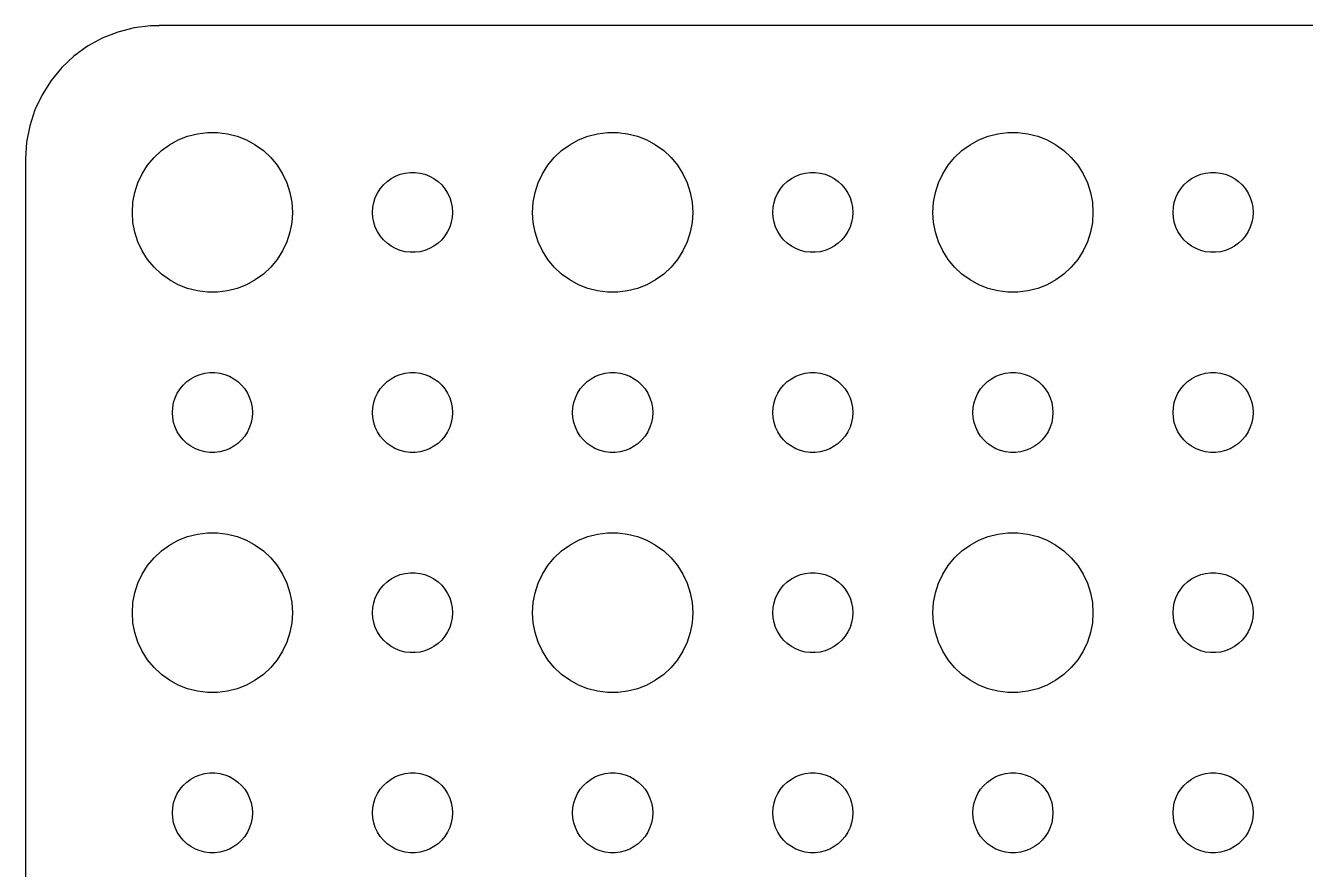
# Model space of a CAD drawing. Extents: x -52 to 52, y -59 to 59.
# Drawn here: x -52 to -4.04, y 27.88 to 59.5 of the extents above; entities that cross this region are included whole.
import ezdxf

# ---------------------------------------------------------------- set-up
doc = ezdxf.new("R2010")
doc.units = 0
doc.layers.get('0').update_dxf_attribs({"linetype": 'CONTINUOUS'})

msp = doc.modelspace()

# ---------------------------------------------------------------- linework, layer by layer
msp.add_lwpolyline([(47, 59.497), (-47, 59.497), (-47, 59.4901), (-47.314, 59.4901), (-47.9369, 59.4114), (-48.5451, 59.2553), (-49.1289, 59.0241), (-49.6791, 58.7216), (-50.1871, 58.3526), (-50.6448, 57.9227), (-51.0451, 57.4389), (-51.3815, 56.9088), (-51.6489, 56.3406), (-51.8429, 55.7434), (-51.9606, 55.1267), (-52, 54.5), (-52, -54.5)])
for points in [[(-45.1884, 49.5059), (-45.5621, 49.5531), (-45.9271, 49.6468), (-46.2773, 49.7855), (-46.6075, 49.967), (-46.9123, 50.1885), (-47.1869, 50.4464), (-47.4271, 50.7366), (-47.6289, 51.0547), (-47.7893, 51.3956), (-47.9057, 51.7539), (-47.9763, 52.124), (-48, 52.5), (-47.9763, 52.876), (-47.9057, 53.2461), (-47.7893, 53.6044), (-47.6289, 53.9453), (-47.4271, 54.2634), (-47.1869, 54.5536), (-46.9123, 54.8115), (-46.6075, 55.033), (-46.2773, 55.2145), (-45.9271, 55.3532), (-45.5621, 55.4469), (-45.1884, 55.4941), (-44.8116, 55.4941), (-44.4379, 55.4469), (-44.0729, 55.3532), (-43.7227, 55.2145), (-43.3925, 55.033), (-43.0877, 54.8115), (-42.8131, 54.5536), (-42.5729, 54.2634), (-42.3711, 53.9453), (-42.2107, 53.6044), (-42.0943, 53.2461), (-42.0237, 52.876), (-42, 52.5), (-42.0237, 52.124), (-42.0943, 51.7539), (-42.2107, 51.3956), (-42.3711, 51.0547), (-42.5729, 50.7366), (-42.8131, 50.4464), (-43.0877, 50.1885), (-43.3925, 49.967), (-43.7227, 49.7855), (-44.0729, 49.6468), (-44.4379, 49.5531), (-44.8116, 49.5059)], [(-30.1884, 49.5059), (-30.5621, 49.5531), (-30.9271, 49.6468), (-31.2773, 49.7855), (-31.6075, 49.967), (-31.9123, 50.1885), (-32.1869, 50.4464), (-32.4271, 50.7366), (-32.6289, 51.0547), (-32.7893, 51.3956), (-32.9057, 51.7539), (-32.9763, 52.124), (-33, 52.5), (-32.9763, 52.876), (-32.9057, 53.2461), (-32.7893, 53.6044), (-32.6289, 53.9453), (-32.4271, 54.2634), (-32.1869, 54.5536), (-31.9123, 54.8115), (-31.6075, 55.033), (-31.2773, 55.2145), (-30.9271, 55.3532), (-30.5621, 55.4469), (-30.1884, 55.4941), (-29.8116, 55.4941), (-29.4379, 55.4469), (-29.0729, 55.3532), (-28.7227, 55.2145), (-28.3925, 55.033), (-28.0877, 54.8115), (-27.8131, 54.5536), (-27.5729, 54.2634), (-27.3711, 53.9453), (-27.2107, 53.6044), (-27.0943, 53.2461), (-27.0237, 52.876), (-27, 52.5), (-27.0237, 52.124), (-27.0943, 51.7539), (-27.2107, 51.3956), (-27.3711, 51.0547), (-27.5729, 50.7366), (-27.8131, 50.4464), (-28.0877, 50.1885), (-28.3925, 49.967), (-28.7227, 49.7855), (-29.0729, 49.6468), (-29.4379, 49.5531), (-29.8116, 49.5059)], [(-15.1884, 49.5059), (-15.5621, 49.5531), (-15.9271, 49.6468), (-16.2773, 49.7855), (-16.6075, 49.967), (-16.9123, 50.1885), (-17.1869, 50.4464), (-17.4271, 50.7366), (-17.6289, 51.0547), (-17.7893, 51.3956), (-17.9057, 51.7539), (-17.9763, 52.124), (-18, 52.5), (-17.9763, 52.876), (-17.9057, 53.2461), (-17.7893, 53.6044), (-17.6289, 53.9453), (-17.4271, 54.2634), (-17.1869, 54.5536), (-16.9123, 54.8115), (-16.6075, 55.033), (-16.2773, 55.2145), (-15.9271, 55.3532), (-15.5621, 55.4469), (-15.1884, 55.4941), (-14.8116, 55.4941), (-14.4379, 55.4469), (-14.0729, 55.3532), (-13.7227, 55.2145), (-13.3925, 55.033), (-13.0877, 54.8115), (-12.8131, 54.5536), (-12.5729, 54.2634), (-12.3711, 53.9453), (-12.2107, 53.6044), (-12.0943, 53.2461), (-12.0237, 52.876), (-12, 52.5), (-12.0237, 52.124), (-12.0943, 51.7539), (-12.2107, 51.3956), (-12.3711, 51.0547), (-12.5729, 50.7366), (-12.8131, 50.4464), (-13.0877, 50.1885), (-13.3925, 49.967), (-13.7227, 49.7855), (-14.0729, 49.6468), (-14.4379, 49.5531), (-14.8116, 49.5059)], [(-37.5942, 51.003), (-37.7811, 51.0266), (-37.9635, 51.0734), (-38.1387, 51.1428), (-38.3037, 51.2335), (-38.4561, 51.3442), (-38.5935, 51.4732), (-38.7135, 51.6183), (-38.8145, 51.7774), (-38.8947, 51.9478), (-38.9529, 52.127), (-38.9882, 52.312), (-39, 52.5), (-38.9882, 52.688), (-38.9529, 52.873), (-38.8947, 53.0522), (-38.8145, 53.2226), (-38.7135, 53.3817), (-38.5935, 53.5268), (-38.4561, 53.6558), (-38.3037, 53.7665), (-38.1387, 53.8572), (-37.9635, 53.9266), (-37.7811, 53.9734), (-37.5942, 53.997), (-37.4058, 53.997), (-37.2189, 53.9734), (-37.0365, 53.9266), (-36.8613, 53.8572), (-36.6963, 53.7665), (-36.5439, 53.6558), (-36.4065, 53.5268), (-36.2865, 53.3817), (-36.1855, 53.2226), (-36.1053, 53.0522), (-36.0471, 52.873), (-36.0118, 52.688), (-36, 52.5), (-36.0118, 52.312), (-36.0471, 52.127), (-36.1053, 51.9478), (-36.1855, 51.7774), (-36.2865, 51.6183), (-36.4065, 51.4732), (-36.5439, 51.3442), (-36.6963, 51.2335), (-36.8613, 51.1428), (-37.0365, 51.0734), (-37.2189, 51.0266), (-37.4058, 51.003)], [(-22.5942, 51.003), (-22.7811, 51.0266), (-22.9635, 51.0734), (-23.1387, 51.1428), (-23.3037, 51.2335), (-23.4561, 51.3442), (-23.5935, 51.4732), (-23.7135, 51.6183), (-23.8145, 51.7774), (-23.8947, 51.9478), (-23.9529, 52.127), (-23.9882, 52.312), (-24, 52.5), (-23.9882, 52.688), (-23.9529, 52.873), (-23.8947, 53.0522), (-23.8145, 53.2226), (-23.7135, 53.3817), (-23.5935, 53.5268), (-23.4561, 53.6558), (-23.3037, 53.7665), (-23.1387, 53.8572), (-22.9635, 53.9266), (-22.7811, 53.9734), (-22.5942, 53.997), (-22.4058, 53.997), (-22.2189, 53.9734), (-22.0365, 53.9266), (-21.8613, 53.8572), (-21.6963, 53.7665), (-21.5439, 53.6558), (-21.4065, 53.5268), (-21.2865, 53.3817), (-21.1855, 53.2226), (-21.1053, 53.0522), (-21.0471, 52.873), (-21.0118, 52.688), (-21, 52.5), (-21.0118, 52.312), (-21.0471, 52.127), (-21.1053, 51.9478), (-21.1855, 51.7774), (-21.2865, 51.6183), (-21.4065, 51.4732), (-21.5439, 51.3442), (-21.6963, 51.2335), (-21.8613, 51.1428), (-22.0365, 51.0734), (-22.2189, 51.0266), (-22.4058, 51.003)], [(-7.59419, 51.003), (-7.78107, 51.0266), (-7.96353, 51.0734), (-8.13867, 51.1428), (-8.30374, 51.2335), (-8.45614, 51.3442), (-8.59345, 51.4732), (-8.71353, 51.6183), (-8.81446, 51.7774), (-8.89466, 51.9478), (-8.95287, 52.127), (-8.98817, 52.312), (-9, 52.5), (-8.98817, 52.688), (-8.95287, 52.873), (-8.89466, 53.0522), (-8.81446, 53.2226), (-8.71353, 53.3817), (-8.59345, 53.5268), (-8.45614, 53.6558), (-8.30374, 53.7665), (-8.13867, 53.8572), (-7.96353, 53.9266), (-7.78107, 53.9734), (-7.59419, 53.997), (-7.40581, 53.997), (-7.21893, 53.9734), (-7.03647, 53.9266), (-6.86133, 53.8572), (-6.69626, 53.7665), (-6.54386, 53.6558), (-6.40655, 53.5268), (-6.28647, 53.3817), (-6.18554, 53.2226), (-6.10534, 53.0522), (-6.04713, 52.873), (-6.01183, 52.688), (-6, 52.5), (-6.01183, 52.312), (-6.04713, 52.127), (-6.10534, 51.9478), (-6.18554, 51.7774), (-6.28647, 51.6183), (-6.40655, 51.4732), (-6.54386, 51.3442), (-6.69626, 51.2335), (-6.86133, 51.1428), (-7.03647, 51.0734), (-7.21893, 51.0266), (-7.40581, 51.003)], [(-45.0942, 43.503), (-45.2811, 43.5266), (-45.4635, 43.5734), (-45.6387, 43.6428), (-45.8037, 43.7335), (-45.9561, 43.8442), (-46.0935, 43.9732), (-46.2135, 44.1183), (-46.3145, 44.2774), (-46.3947, 44.4478), (-46.4529, 44.627), (-46.4882, 44.812), (-46.5, 45), (-46.4882, 45.188), (-46.4529, 45.373), (-46.3947, 45.5522), (-46.3145, 45.7226), (-46.2135, 45.8817), (-46.0935, 46.0268), (-45.9561, 46.1558), (-45.8037, 46.2665), (-45.6387, 46.3572), (-45.4635, 46.4266), (-45.2811, 46.4734), (-45.0942, 46.497), (-44.9058, 46.497), (-44.7189, 46.4734), (-44.5365, 46.4266), (-44.3613, 46.3572), (-44.1963, 46.2665), (-44.0439, 46.1558), (-43.9065, 46.0268), (-43.7865, 45.8817), (-43.6855, 45.7226), (-43.6053, 45.5522), (-43.5471, 45.373), (-43.5118, 45.188), (-43.5, 45), (-43.5118, 44.812), (-43.5471, 44.627), (-43.6053, 44.4478), (-43.6855, 44.2774), (-43.7865, 44.1183), (-43.9065, 43.9732), (-44.0439, 43.8442), (-44.1963, 43.7335), (-44.3613, 43.6428), (-44.5365, 43.5734), (-44.7189, 43.5266), (-44.9058, 43.503)], [(-37.5942, 43.503), (-37.7811, 43.5266), (-37.9635, 43.5734), (-38.1387, 43.6428), (-38.3037, 43.7335), (-38.4561, 43.8442), (-38.5935, 43.9732), (-38.7135, 44.1183), (-38.8145, 44.2774), (-38.8947, 44.4478), (-38.9529, 44.627), (-38.9882, 44.812), (-39, 45), (-38.9882, 45.188), (-38.9529, 45.373), (-38.8947, 45.5522), (-38.8145, 45.7226), (-38.7135, 45.8817), (-38.5935, 46.0268), (-38.4561, 46.1558), (-38.3037, 46.2665), (-38.1387, 46.3572), (-37.9635, 46.4266), (-37.7811, 46.4734), (-37.5942, 46.497), (-37.4058, 46.497), (-37.2189, 46.4734), (-37.0365, 46.4266), (-36.8613, 46.3572), (-36.6963, 46.2665), (-36.5439, 46.1558), (-36.4065, 46.0268), (-36.2865, 45.8817), (-36.1855, 45.7226), (-36.1053, 45.5522), (-36.0471, 45.373), (-36.0118, 45.188), (-36, 45), (-36.0118, 44.812), (-36.0471, 44.627), (-36.1053, 44.4478), (-36.1855, 44.2774), (-36.2865, 44.1183), (-36.4065, 43.9732), (-36.5439, 43.8442), (-36.6963, 43.7335), (-36.8613, 43.6428), (-37.0365, 43.5734), (-37.2189, 43.5266), (-37.4058, 43.503)], [(-30.0942, 43.503), (-30.2811, 43.5266), (-30.4635, 43.5734), (-30.6387, 43.6428), (-30.8037, 43.7335), (-30.9561, 43.8442), (-31.0935, 43.9732), (-31.2135, 44.1183), (-31.3145, 44.2774), (-31.3947, 44.4478), (-31.4529, 44.627), (-31.4882, 44.812), (-31.5, 45), (-31.4882, 45.188), (-31.4529, 45.373), (-31.3947, 45.5522), (-31.3145, 45.7226), (-31.2135, 45.8817), (-31.0935, 46.0268), (-30.9561, 46.1558), (-30.8037, 46.2665), (-30.6387, 46.3572), (-30.4635, 46.4266), (-30.2811, 46.4734), (-30.0942, 46.497), (-29.9058, 46.497), (-29.7189, 46.4734), (-29.5365, 46.4266), (-29.3613, 46.3572), (-29.1963, 46.2665), (-29.0439, 46.1558), (-28.9065, 46.0268), (-28.7865, 45.8817), (-28.6855, 45.7226), (-28.6053, 45.5522), (-28.5471, 45.373), (-28.5118, 45.188), (-28.5, 45), (-28.5118, 44.812), (-28.5471, 44.627), (-28.6053, 44.4478), (-28.6855, 44.2774), (-28.7865, 44.1183), (-28.9065, 43.9732), (-29.0439, 43.8442), (-29.1963, 43.7335), (-29.3613, 43.6428), (-29.5365, 43.5734), (-29.7189, 43.5266), (-29.9058, 43.503)], [(-22.5942, 43.503), (-22.7811, 43.5266), (-22.9635, 43.5734), (-23.1387, 43.6428), (-23.3037, 43.7335), (-23.4561, 43.8442), (-23.5935, 43.9732), (-23.7135, 44.1183), (-23.8145, 44.2774), (-23.8947, 44.4478), (-23.9529, 44.627), (-23.9882, 44.812), (-24, 45), (-23.9882, 45.188), (-23.9529, 45.373), (-23.8947, 45.5522), (-23.8145, 45.7226), (-23.7135, 45.8817), (-23.5935, 46.0268), (-23.4561, 46.1558), (-23.3037, 46.2665), (-23.1387, 46.3572), (-22.9635, 46.4266), (-22.7811, 46.4734), (-22.5942, 46.497), (-22.4058, 46.497), (-22.2189, 46.4734), (-22.0365, 46.4266), (-21.8613, 46.3572), (-21.6963, 46.2665), (-21.5439, 46.1558), (-21.4065, 46.0268), (-21.2865, 45.8817), (-21.1855, 45.7226), (-21.1053, 45.5522), (-21.0471, 45.373), (-21.0118, 45.188), (-21, 45), (-21.0118, 44.812), (-21.0471, 44.627), (-21.1053, 44.4478), (-21.1855, 44.2774), (-21.2865, 44.1183), (-21.4065, 43.9732), (-21.5439, 43.8442), (-21.6963, 43.7335), (-21.8613, 43.6428), (-22.0365, 43.5734), (-22.2189, 43.5266), (-22.4058, 43.503)], [(-15.0942, 43.503), (-15.2811, 43.5266), (-15.4635, 43.5734), (-15.6387, 43.6428), (-15.8037, 43.7335), (-15.9561, 43.8442), (-16.0935, 43.9732), (-16.2135, 44.1183), (-16.3145, 44.2774), (-16.3947, 44.4478), (-16.4529, 44.627), (-16.4882, 44.812), (-16.5, 45), (-16.4882, 45.188), (-16.4529, 45.373), (-16.3947, 45.5522), (-16.3145, 45.7226), (-16.2135, 45.8817), (-16.0935, 46.0268), (-15.9561, 46.1558), (-15.8037, 46.2665), (-15.6387, 46.3572), (-15.4635, 46.4266), (-15.2811, 46.4734), (-15.0942, 46.497), (-14.9058, 46.497), (-14.7189, 46.4734), (-14.5365, 46.4266), (-14.3613, 46.3572), (-14.1963, 46.2665), (-14.0439, 46.1558), (-13.9065, 46.0268), (-13.7865, 45.8817), (-13.6855, 45.7226), (-13.6053, 45.5522), (-13.5471, 45.373), (-13.5118, 45.188), (-13.5, 45), (-13.5118, 44.812), (-13.5471, 44.627), (-13.6053, 44.4478), (-13.6855, 44.2774), (-13.7865, 44.1183), (-13.9065, 43.9732), (-14.0439, 43.8442), (-14.1963, 43.7335), (-14.3613, 43.6428), (-14.5365, 43.5734), (-14.7189, 43.5266), (-14.9058, 43.503)], [(-7.59419, 43.503), (-7.78107, 43.5266), (-7.96353, 43.5734), (-8.13867, 43.6428), (-8.30374, 43.7335), (-8.45614, 43.8442), (-8.59345, 43.9732), (-8.71353, 44.1183), (-8.81446, 44.2774), (-8.89466, 44.4478), (-8.95287, 44.627), (-8.98817, 44.812), (-9, 45), (-8.98817, 45.188), (-8.95287, 45.373), (-8.89466, 45.5522), (-8.81446, 45.7226), (-8.71353, 45.8817), (-8.59345, 46.0268), (-8.45614, 46.1558), (-8.30374, 46.2665), (-8.13867, 46.3572), (-7.96353, 46.4266), (-7.78107, 46.4734), (-7.59419, 46.497), (-7.40581, 46.497), (-7.21893, 46.4734), (-7.03647, 46.4266), (-6.86133, 46.3572), (-6.69626, 46.2665), (-6.54386, 46.1558), (-6.40655, 46.0268), (-6.28647, 45.8817), (-6.18554, 45.7226), (-6.10534, 45.5522), (-6.04713, 45.373), (-6.01183, 45.188), (-6, 45), (-6.01183, 44.812), (-6.04713, 44.627), (-6.10534, 44.4478), (-6.18554, 44.2774), (-6.28647, 44.1183), (-6.40655, 43.9732), (-6.54386, 43.8442), (-6.69626, 43.7335), (-6.86133, 43.6428), (-7.03647, 43.5734), (-7.21893, 43.5266), (-7.40581, 43.503)], [(-45.1884, 34.5059), (-45.5621, 34.5531), (-45.9271, 34.6468), (-46.2773, 34.7855), (-46.6075, 34.967), (-46.9123, 35.1885), (-47.1869, 35.4464), (-47.4271, 35.7366), (-47.6289, 36.0547), (-47.7893, 36.3956), (-47.9057, 36.7539), (-47.9763, 37.124), (-48, 37.5), (-47.9763, 37.876), (-47.9057, 38.2461), (-47.7893, 38.6044), (-47.6289, 38.9453), (-47.4271, 39.2634), (-47.1869, 39.5536), (-46.9123, 39.8115), (-46.6075, 40.033), (-46.2773, 40.2145), (-45.9271, 40.3532), (-45.5621, 40.4469), (-45.1884, 40.4941), (-44.8116, 40.4941), (-44.4379, 40.4469), (-44.0729, 40.3532), (-43.7227, 40.2145), (-43.3925, 40.033), (-43.0877, 39.8115), (-42.8131, 39.5536), (-42.5729, 39.2634), (-42.3711, 38.9453), (-42.2107, 38.6044), (-42.0943, 38.2461), (-42.0237, 37.876), (-42, 37.5), (-42.0237, 37.124), (-42.0943, 36.7539), (-42.2107, 36.3956), (-42.3711, 36.0547), (-42.5729, 35.7366), (-42.8131, 35.4464), (-43.0877, 35.1885), (-43.3925, 34.967), (-43.7227, 34.7855), (-44.0729, 34.6468), (-44.4379, 34.5531), (-44.8116, 34.5059)], [(-30.1884, 34.5059), (-30.5621, 34.5531), (-30.9271, 34.6468), (-31.2773, 34.7855), (-31.6075, 34.967), (-31.9123, 35.1885), (-32.1869, 35.4464), (-32.4271, 35.7366), (-32.6289, 36.0547), (-32.7893, 36.3956), (-32.9057, 36.7539), (-32.9763, 37.124), (-33, 37.5), (-32.9763, 37.876), (-32.9057, 38.2461), (-32.7893, 38.6044), (-32.6289, 38.9453), (-32.4271, 39.2634), (-32.1869, 39.5536), (-31.9123, 39.8115), (-31.6075, 40.033), (-31.2773, 40.2145), (-30.9271, 40.3532), (-30.5621, 40.4469), (-30.1884, 40.4941), (-29.8116, 40.4941), (-29.4379, 40.4469), (-29.0729, 40.3532), (-28.7227, 40.2145), (-28.3925, 40.033), (-28.0877, 39.8115), (-27.8131, 39.5536), (-27.5729, 39.2634), (-27.3711, 38.9453), (-27.2107, 38.6044), (-27.0943, 38.2461), (-27.0237, 37.876), (-27, 37.5), (-27.0237, 37.124), (-27.0943, 36.7539), (-27.2107, 36.3956), (-27.3711, 36.0547), (-27.5729, 35.7366), (-27.8131, 35.4464), (-28.0877, 35.1885), (-28.3925, 34.967), (-28.7227, 34.7855), (-29.0729, 34.6468), (-29.4379, 34.5531), (-29.8116, 34.5059)], [(-15.1884, 34.5059), (-15.5621, 34.5531), (-15.9271, 34.6468), (-16.2773, 34.7855), (-16.6075, 34.967), (-16.9123, 35.1885), (-17.1869, 35.4464), (-17.4271, 35.7366), (-17.6289, 36.0547), (-17.7893, 36.3956), (-17.9057, 36.7539), (-17.9763, 37.124), (-18, 37.5), (-17.9763, 37.876), (-17.9057, 38.2461), (-17.7893, 38.6044), (-17.6289, 38.9453), (-17.4271, 39.2634), (-17.1869, 39.5536), (-16.9123, 39.8115), (-16.6075, 40.033), (-16.2773, 40.2145), (-15.9271, 40.3532), (-15.5621, 40.4469), (-15.1884, 40.4941), (-14.8116, 40.4941), (-14.4379, 40.4469), (-14.0729, 40.3532), (-13.7227, 40.2145), (-13.3925, 40.033), (-13.0877, 39.8115), (-12.8131, 39.5536), (-12.5729, 39.2634), (-12.3711, 38.9453), (-12.2107, 38.6044), (-12.0943, 38.2461), (-12.0237, 37.876), (-12, 37.5), (-12.0237, 37.124), (-12.0943, 36.7539), (-12.2107, 36.3956), (-12.3711, 36.0547), (-12.5729, 35.7366), (-12.8131, 35.4464), (-13.0877, 35.1885), (-13.3925, 34.967), (-13.7227, 34.7855), (-14.0729, 34.6468), (-14.4379, 34.5531), (-14.8116, 34.5059)], [(-37.5942, 36.003), (-37.7811, 36.0266), (-37.9635, 36.0734), (-38.1387, 36.1428), (-38.3037, 36.2335), (-38.4561, 36.3442), (-38.5935, 36.4732), (-38.7135, 36.6183), (-38.8145, 36.7774), (-38.8947, 36.9478), (-38.9529, 37.127), (-38.9882, 37.312), (-39, 37.5), (-38.9882, 37.688), (-38.9529, 37.873), (-38.8947, 38.0522), (-38.8145, 38.2226), (-38.7135, 38.3817), (-38.5935, 38.5268), (-38.4561, 38.6558), (-38.3037, 38.7665), (-38.1387, 38.8572), (-37.9635, 38.9266), (-37.7811, 38.9734), (-37.5942, 38.997), (-37.4058, 38.997), (-37.2189, 38.9734), (-37.0365, 38.9266), (-36.8613, 38.8572), (-36.6963, 38.7665), (-36.5439, 38.6558), (-36.4065, 38.5268), (-36.2865, 38.3817), (-36.1855, 38.2226), (-36.1053, 38.0522), (-36.0471, 37.873), (-36.0118, 37.688), (-36, 37.5), (-36.0118, 37.312), (-36.0471, 37.127), (-36.1053, 36.9478), (-36.1855, 36.7774), (-36.2865, 36.6183), (-36.4065, 36.4732), (-36.5439, 36.3442), (-36.6963, 36.2335), (-36.8613, 36.1428), (-37.0365, 36.0734), (-37.2189, 36.0266), (-37.4058, 36.003)], [(-22.5942, 36.003), (-22.7811, 36.0266), (-22.9635, 36.0734), (-23.1387, 36.1428), (-23.3037, 36.2335), (-23.4561, 36.3442), (-23.5935, 36.4732), (-23.7135, 36.6183), (-23.8145, 36.7774), (-23.8947, 36.9478), (-23.9529, 37.127), (-23.9882, 37.312), (-24, 37.5), (-23.9882, 37.688), (-23.9529, 37.873), (-23.8947, 38.0522), (-23.8145, 38.2226), (-23.7135, 38.3817), (-23.5935, 38.5268), (-23.4561, 38.6558), (-23.3037, 38.7665), (-23.1387, 38.8572), (-22.9635, 38.9266), (-22.7811, 38.9734), (-22.5942, 38.997), (-22.4058, 38.997), (-22.2189, 38.9734), (-22.0365, 38.9266), (-21.8613, 38.8572), (-21.6963, 38.7665), (-21.5439, 38.6558), (-21.4065, 38.5268), (-21.2865, 38.3817), (-21.1855, 38.2226), (-21.1053, 38.0522), (-21.0471, 37.873), (-21.0118, 37.688), (-21, 37.5), (-21.0118, 37.312), (-21.0471, 37.127), (-21.1053, 36.9478), (-21.1855, 36.7774), (-21.2865, 36.6183), (-21.4065, 36.4732), (-21.5439, 36.3442), (-21.6963, 36.2335), (-21.8613, 36.1428), (-22.0365, 36.0734), (-22.2189, 36.0266), (-22.4058, 36.003)], [(-7.59419, 36.003), (-7.78107, 36.0266), (-7.96353, 36.0734), (-8.13867, 36.1428), (-8.30374, 36.2335), (-8.45614, 36.3442), (-8.59345, 36.4732), (-8.71353, 36.6183), (-8.81446, 36.7774), (-8.89466, 36.9478), (-8.95287, 37.127), (-8.98817, 37.312), (-9, 37.5), (-8.98817, 37.688), (-8.95287, 37.873), (-8.89466, 38.0522), (-8.81446, 38.2226), (-8.71353, 38.3817), (-8.59345, 38.5268), (-8.45614, 38.6558), (-8.30374, 38.7665), (-8.13867, 38.8572), (-7.96353, 38.9266), (-7.78107, 38.9734), (-7.59419, 38.997), (-7.40581, 38.997), (-7.21893, 38.9734), (-7.03647, 38.9266), (-6.86133, 38.8572), (-6.69626, 38.7665), (-6.54386, 38.6558), (-6.40655, 38.5268), (-6.28647, 38.3817), (-6.18554, 38.2226), (-6.10534, 38.0522), (-6.04713, 37.873), (-6.01183, 37.688), (-6, 37.5), (-6.01183, 37.312), (-6.04713, 37.127), (-6.10534, 36.9478), (-6.18554, 36.7774), (-6.28647, 36.6183), (-6.40655, 36.4732), (-6.54386, 36.3442), (-6.69626, 36.2335), (-6.86133, 36.1428), (-7.03647, 36.0734), (-7.21893, 36.0266), (-7.40581, 36.003)], [(-45.0942, 28.503), (-45.2811, 28.5266), (-45.4635, 28.5734), (-45.6387, 28.6428), (-45.8037, 28.7335), (-45.9561, 28.8442), (-46.0935, 28.9732), (-46.2135, 29.1183), (-46.3145, 29.2774), (-46.3947, 29.4478), (-46.4529, 29.627), (-46.4882, 29.812), (-46.5, 30), (-46.4882, 30.188), (-46.4529, 30.373), (-46.3947, 30.5522), (-46.3145, 30.7226), (-46.2135, 30.8817), (-46.0935, 31.0268), (-45.9561, 31.1558), (-45.8037, 31.2665), (-45.6387, 31.3572), (-45.4635, 31.4266), (-45.2811, 31.4734), (-45.0942, 31.497), (-44.9058, 31.497), (-44.7189, 31.4734), (-44.5365, 31.4266), (-44.3613, 31.3572), (-44.1963, 31.2665), (-44.0439, 31.1558), (-43.9065, 31.0268), (-43.7865, 30.8817), (-43.6855, 30.7226), (-43.6053, 30.5522), (-43.5471, 30.373), (-43.5118, 30.188), (-43.5, 30), (-43.5118, 29.812), (-43.5471, 29.627), (-43.6053, 29.4478), (-43.6855, 29.2774), (-43.7865, 29.1183), (-43.9065, 28.9732), (-44.0439, 28.8442), (-44.1963, 28.7335), (-44.3613, 28.6428), (-44.5365, 28.5734), (-44.7189, 28.5266), (-44.9058, 28.503)], [(-37.5942, 28.503), (-37.7811, 28.5266), (-37.9635, 28.5734), (-38.1387, 28.6428), (-38.3037, 28.7335), (-38.4561, 28.8442), (-38.5935, 28.9732), (-38.7135, 29.1183), (-38.8145, 29.2774), (-38.8947, 29.4478), (-38.9529, 29.627), (-38.9882, 29.812), (-39, 30), (-38.9882, 30.188), (-38.9529, 30.373), (-38.8947, 30.5522), (-38.8145, 30.7226), (-38.7135, 30.8817), (-38.5935, 31.0268), (-38.4561, 31.1558), (-38.3037, 31.2665), (-38.1387, 31.3572), (-37.9635, 31.4266), (-37.7811, 31.4734), (-37.5942, 31.497), (-37.4058, 31.497), (-37.2189, 31.4734), (-37.0365, 31.4266), (-36.8613, 31.3572), (-36.6963, 31.2665), (-36.5439, 31.1558), (-36.4065, 31.0268), (-36.2865, 30.8817), (-36.1855, 30.7226), (-36.1053, 30.5522), (-36.0471, 30.373), (-36.0118, 30.188), (-36, 30), (-36.0118, 29.812), (-36.0471, 29.627), (-36.1053, 29.4478), (-36.1855, 29.2774), (-36.2865, 29.1183), (-36.4065, 28.9732), (-36.5439, 28.8442), (-36.6963, 28.7335), (-36.8613, 28.6428), (-37.0365, 28.5734), (-37.2189, 28.5266), (-37.4058, 28.503)], [(-30.0942, 28.503), (-30.2811, 28.5266), (-30.4635, 28.5734), (-30.6387, 28.6428), (-30.8037, 28.7335), (-30.9561, 28.8442), (-31.0935, 28.9732), (-31.2135, 29.1183), (-31.3145, 29.2774), (-31.3947, 29.4478), (-31.4529, 29.627), (-31.4882, 29.812), (-31.5, 30), (-31.4882, 30.188), (-31.4529, 30.373), (-31.3947, 30.5522), (-31.3145, 30.7226), (-31.2135, 30.8817), (-31.0935, 31.0268), (-30.9561, 31.1558), (-30.8037, 31.2665), (-30.6387, 31.3572), (-30.4635, 31.4266), (-30.2811, 31.4734), (-30.0942, 31.497), (-29.9058, 31.497), (-29.7189, 31.4734), (-29.5365, 31.4266), (-29.3613, 31.3572), (-29.1963, 31.2665), (-29.0439, 31.1558), (-28.9065, 31.0268), (-28.7865, 30.8817), (-28.6855, 30.7226), (-28.6053, 30.5522), (-28.5471, 30.373), (-28.5118, 30.188), (-28.5, 30), (-28.5118, 29.812), (-28.5471, 29.627), (-28.6053, 29.4478), (-28.6855, 29.2774), (-28.7865, 29.1183), (-28.9065, 28.9732), (-29.0439, 28.8442), (-29.1963, 28.7335), (-29.3613, 28.6428), (-29.5365, 28.5734), (-29.7189, 28.5266), (-29.9058, 28.503)], [(-22.5942, 28.503), (-22.7811, 28.5266), (-22.9635, 28.5734), (-23.1387, 28.6428), (-23.3037, 28.7335), (-23.4561, 28.8442), (-23.5935, 28.9732), (-23.7135, 29.1183), (-23.8145, 29.2774), (-23.8947, 29.4478), (-23.9529, 29.627), (-23.9882, 29.812), (-24, 30), (-23.9882, 30.188), (-23.9529, 30.373), (-23.8947, 30.5522), (-23.8145, 30.7226), (-23.7135, 30.8817), (-23.5935, 31.0268), (-23.4561, 31.1558), (-23.3037, 31.2665), (-23.1387, 31.3572), (-22.9635, 31.4266), (-22.7811, 31.4734), (-22.5942, 31.497), (-22.4058, 31.497), (-22.2189, 31.4734), (-22.0365, 31.4266), (-21.8613, 31.3572), (-21.6963, 31.2665), (-21.5439, 31.1558), (-21.4065, 31.0268), (-21.2865, 30.8817), (-21.1855, 30.7226), (-21.1053, 30.5522), (-21.0471, 30.373), (-21.0118, 30.188), (-21, 30), (-21.0118, 29.812), (-21.0471, 29.627), (-21.1053, 29.4478), (-21.1855, 29.2774), (-21.2865, 29.1183), (-21.4065, 28.9732), (-21.5439, 28.8442), (-21.6963, 28.7335), (-21.8613, 28.6428), (-22.0365, 28.5734), (-22.2189, 28.5266), (-22.4058, 28.503)], [(-15.0942, 28.503), (-15.2811, 28.5266), (-15.4635, 28.5734), (-15.6387, 28.6428), (-15.8037, 28.7335), (-15.9561, 28.8442), (-16.0935, 28.9732), (-16.2135, 29.1183), (-16.3145, 29.2774), (-16.3947, 29.4478), (-16.4529, 29.627), (-16.4882, 29.812), (-16.5, 30), (-16.4882, 30.188), (-16.4529, 30.373), (-16.3947, 30.5522), (-16.3145, 30.7226), (-16.2135, 30.8817), (-16.0935, 31.0268), (-15.9561, 31.1558), (-15.8037, 31.2665), (-15.6387, 31.3572), (-15.4635, 31.4266), (-15.2811, 31.4734), (-15.0942, 31.497), (-14.9058, 31.497), (-14.7189, 31.4734), (-14.5365, 31.4266), (-14.3613, 31.3572), (-14.1963, 31.2665), (-14.0439, 31.1558), (-13.9065, 31.0268), (-13.7865, 30.8817), (-13.6855, 30.7226), (-13.6053, 30.5522), (-13.5471, 30.373), (-13.5118, 30.188), (-13.5, 30), (-13.5118, 29.812), (-13.5471, 29.627), (-13.6053, 29.4478), (-13.6855, 29.2774), (-13.7865, 29.1183), (-13.9065, 28.9732), (-14.0439, 28.8442), (-14.1963, 28.7335), (-14.3613, 28.6428), (-14.5365, 28.5734), (-14.7189, 28.5266), (-14.9058, 28.503)], [(-7.59419, 28.503), (-7.78107, 28.5266), (-7.96353, 28.5734), (-8.13867, 28.6428), (-8.30374, 28.7335), (-8.45614, 28.8442), (-8.59345, 28.9732), (-8.71353, 29.1183), (-8.81446, 29.2774), (-8.89466, 29.4478), (-8.95287, 29.627), (-8.98817, 29.812), (-9, 30), (-8.98817, 30.188), (-8.95287, 30.373), (-8.89466, 30.5522), (-8.81446, 30.7226), (-8.71353, 30.8817), (-8.59345, 31.0268), (-8.45614, 31.1558), (-8.30374, 31.2665), (-8.13867, 31.3572), (-7.96353, 31.4266), (-7.78107, 31.4734), (-7.59419, 31.497), (-7.40581, 31.497), (-7.21893, 31.4734), (-7.03647, 31.4266), (-6.86133, 31.3572), (-6.69626, 31.2665), (-6.54386, 31.1558), (-6.40655, 31.0268), (-6.28647, 30.8817), (-6.18554, 30.7226), (-6.10534, 30.5522), (-6.04713, 30.373), (-6.01183, 30.188), (-6, 30), (-6.01183, 29.812), (-6.04713, 29.627), (-6.10534, 29.4478), (-6.18554, 29.2774), (-6.28647, 29.1183), (-6.40655, 28.9732), (-6.54386, 28.8442), (-6.69626, 28.7335), (-6.86133, 28.6428), (-7.03647, 28.5734), (-7.21893, 28.5266), (-7.40581, 28.503)]]:
    msp.add_lwpolyline(points, close=True)

doc.saveas('drawing.dxf')
